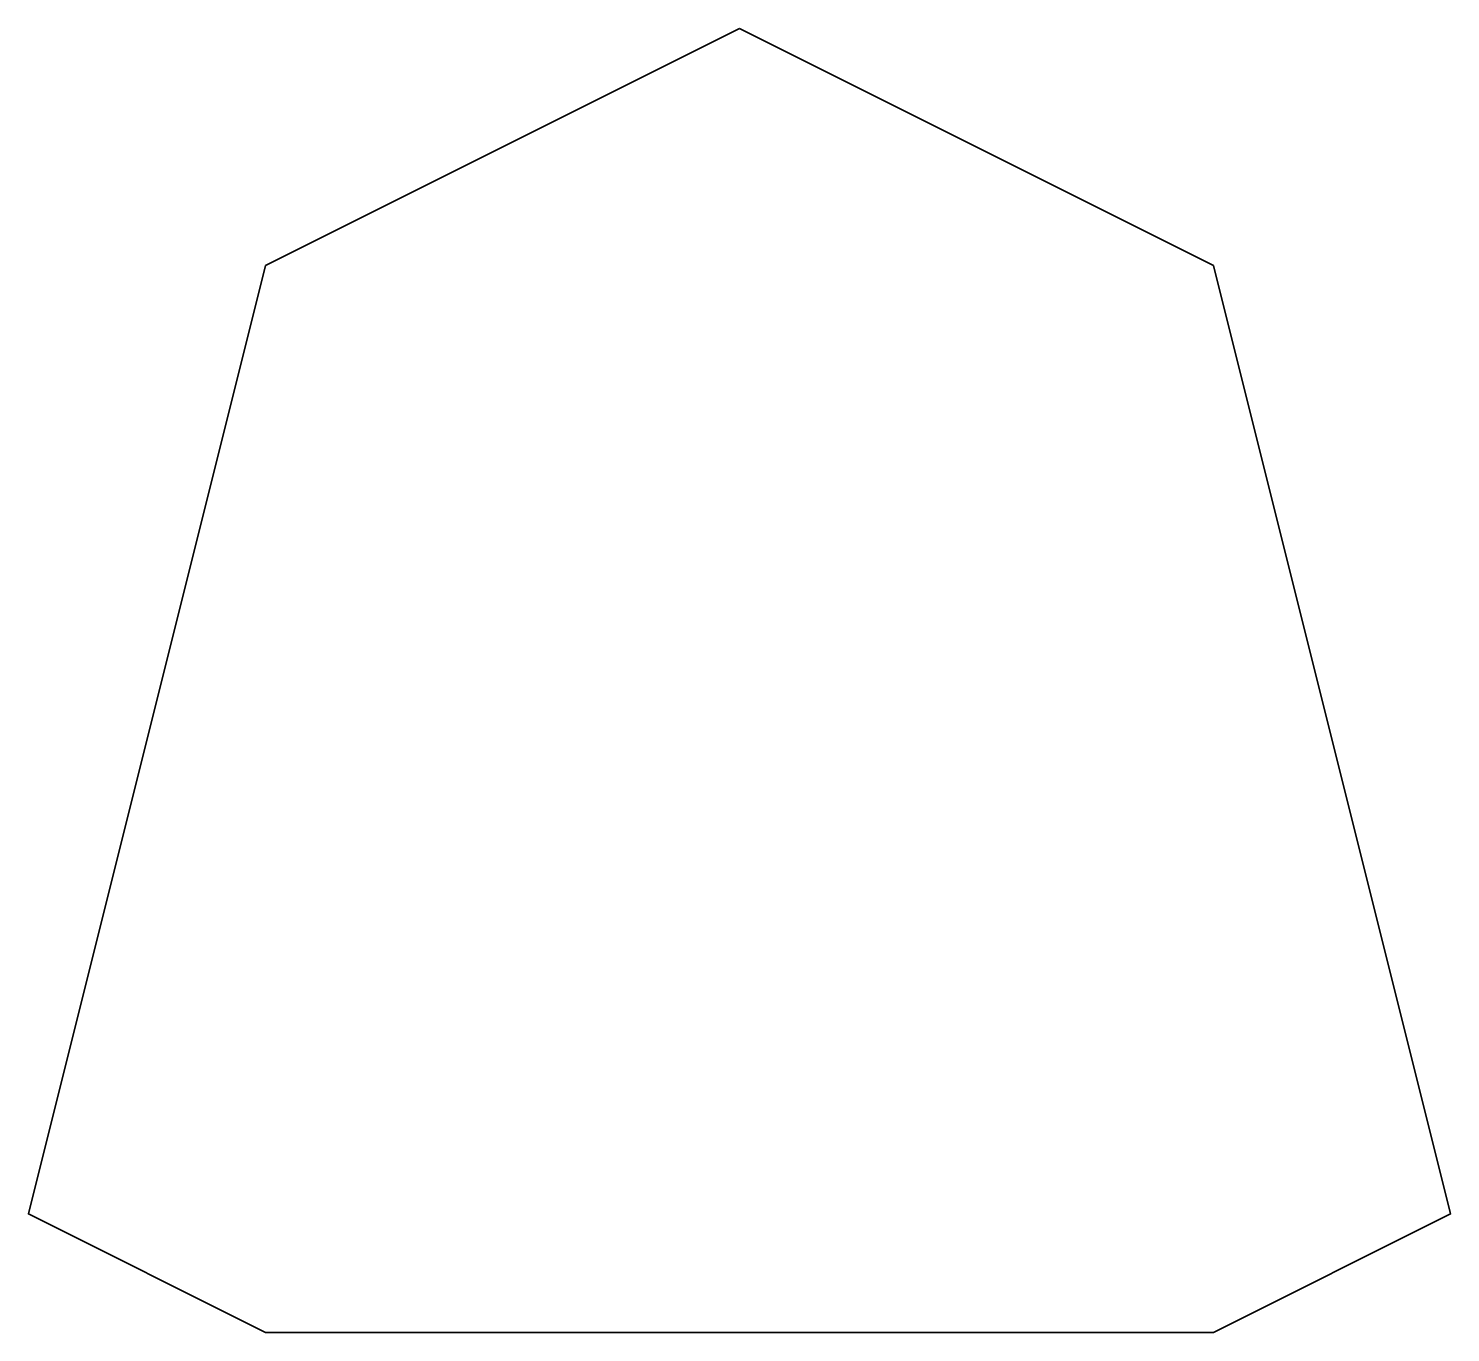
# Model space of a CAD drawing. Extents: x -6 to 6, y -11 to 0.
import ezdxf

# ---------------------------------------------------------------- set-up
doc = ezdxf.new("R2010")
doc.units = 0
doc.linetypes.add('Solid', pattern=[0])

msp = doc.modelspace()

# ---------------------------------------------------------------- linework, layer by layer
at = {"color": 0, "linetype": 'Solid', "lineweight": 35}
msp.add_lwpolyline([(0, 0), (4, -2), (6, -10), (4, -11), (-4, -11), (-6, -10), (-4, -2), (0, 0)], close=True, dxfattribs=at)

doc.saveas('drawing.dxf')
